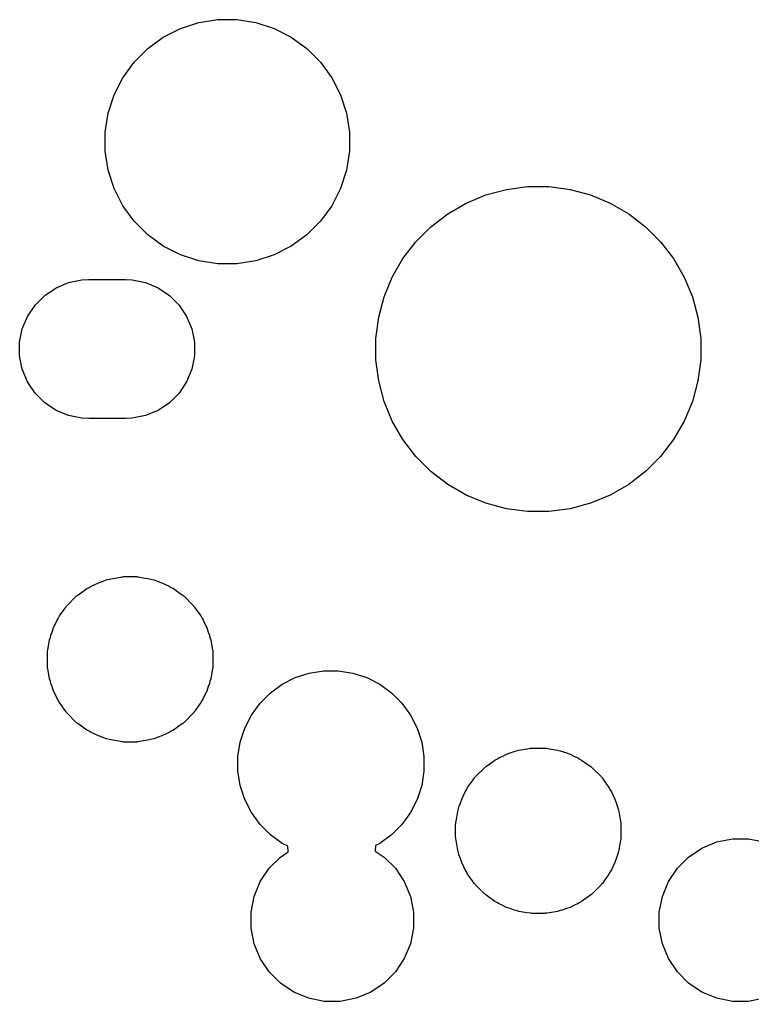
# Model space of a CAD drawing. Header units: millimetres. Extents: x 73.6 to 173.5, y -158 to -94.8.
# Drawn here: x 130.48 to 139.46, y -139.36 to -127.33 of the extents above; entities that cross this region are included whole.
import ezdxf

# ---------------------------------------------------------------- set-up
doc = ezdxf.new("R2010")
doc.units = ezdxf.units.MM
doc.layers.add('F.Mask', color=201, linetype='CONTINUOUS', true_color=0xd864ff)

msp = doc.modelspace()

# ---------------------------------------------------------------- linework, layer by layer
at = {"layer": 'F.Mask', "linetype": 'CONTINUOUS'}
for p, q in [((132.675732, -127.371445), (132.908211, -127.334624)), ((132.908211, -127.334624), (133.143589, -127.334624)), ((133.143589, -127.334624), (133.376068, -127.371445)), ((132.242152, -127.55104), (132.451875, -127.444181)), ((132.451875, -127.444181), (132.675732, -127.371445)), ((133.376068, -127.371445), (133.599925, -127.444181)), ((133.599925, -127.444181), (133.809648, -127.55104)), ((132.051728, -127.689391), (132.242152, -127.55104)), ((133.809648, -127.55104), (134.000072, -127.689391)), ((131.885291, -127.855828), (132.051728, -127.689391)), ((134.000072, -127.689391), (134.166509, -127.855828)), ((131.74694, -128.046252), (131.885291, -127.855828)), ((134.166509, -127.855828), (134.30486, -128.046252)), ((131.640081, -128.255975), (131.74694, -128.046252)), ((134.30486, -128.046252), (134.411719, -128.255975)), ((131.567345, -128.479832), (131.640081, -128.255975)), ((134.411719, -128.255975), (134.484455, -128.479832)), ((131.530524, -128.712311), (131.567345, -128.479832)), ((134.484455, -128.479832), (134.521276, -128.712311)), ((131.530524, -128.947689), (131.530524, -128.712311)), ((134.521276, -128.712311), (134.521276, -128.947689)), ((131.567345, -129.180168), (131.530524, -128.947689)), ((134.521276, -128.947689), (134.484455, -129.180168)), ((131.640081, -129.404025), (131.567345, -129.180168)), ((134.484455, -129.180168), (134.411719, -129.404025)), ((136.446909, -129.414412), (136.705493, -129.380369)), ((136.705493, -129.380369), (136.966307, -129.380369)), ((136.966307, -129.380369), (137.224891, -129.414412)), ((131.74694, -129.613748), (131.640081, -129.404025)), ((134.411719, -129.404025), (134.30486, -129.613748)), ((135.954021, -129.581725), (136.194982, -129.481916)), ((136.194982, -129.481916), (136.446909, -129.414412)), ((137.224891, -129.414412), (137.476818, -129.481916)), ((137.476818, -129.481916), (137.717779, -129.581725)), ((131.885291, -129.804172), (131.74694, -129.613748)), ((134.30486, -129.613748), (134.166509, -129.804172)), ((135.728149, -129.712133), (135.954021, -129.581725)), ((137.717779, -129.581725), (137.943651, -129.712133)), ((135.52123, -129.870907), (135.728149, -129.712133)), ((137.943651, -129.712133), (138.15057, -129.870907)), ((132.051728, -129.970609), (131.885291, -129.804172)), ((134.166509, -129.804172), (134.000072, -129.970609)), ((132.242152, -130.10896), (132.051728, -129.970609)), ((134.000072, -129.970609), (133.809648, -130.10896)), ((135.336807, -130.05533), (135.52123, -129.870907)), ((138.15057, -129.870907), (138.334993, -130.05533)), ((132.451875, -130.215819), (132.242152, -130.10896)), ((133.809648, -130.10896), (133.599925, -130.215819)), ((135.178033, -130.262249), (135.336807, -130.05533)), ((138.334993, -130.05533), (138.493767, -130.262249)), ((132.675732, -130.288555), (132.451875, -130.215819)), ((133.599925, -130.215819), (133.376068, -130.288555)), ((132.908211, -130.325376), (132.675732, -130.288555)), ((133.143589, -130.325376), (132.908211, -130.325376)), ((133.376068, -130.288555), (133.143589, -130.325376)), ((135.047625, -130.488121), (135.178033, -130.262249)), ((138.493767, -130.262249), (138.624175, -130.488121)), ((130.927489, -130.619573), (131.081597, -130.555739)), ((131.081597, -130.555739), (131.245197, -130.523197)), ((131.245197, -130.523197), (131.3286, -130.5191)), ((131.3286, -130.5191), (131.7768, -130.5191)), ((131.7768, -130.5191), (131.860203, -130.523197)), ((131.860203, -130.523197), (132.023803, -130.555739)), ((132.023803, -130.555739), (132.177911, -130.619573)), ((134.947816, -130.729082), (135.047625, -130.488121)), ((138.624175, -130.488121), (138.723984, -130.729082)), ((130.788795, -130.712245), (130.927489, -130.619573)), ((132.177911, -130.619573), (132.316605, -130.712245)), ((130.578173, -130.968889), (130.670845, -130.830195)), ((130.670845, -130.830195), (130.788795, -130.712245)), ((132.316605, -130.712245), (132.434555, -130.830195)), ((132.434555, -130.830195), (132.527227, -130.968889)), ((134.880312, -130.981009), (134.947816, -130.729082)), ((138.723984, -130.729082), (138.791488, -130.981009)), ((130.514339, -131.122997), (130.578173, -130.968889)), ((132.527227, -130.968889), (132.591061, -131.122997)), ((134.846269, -131.239593), (134.880312, -130.981009)), ((138.791488, -130.981009), (138.825531, -131.239593)), ((130.481797, -131.286597), (130.514339, -131.122997)), ((132.591061, -131.122997), (132.623603, -131.286597)), ((130.481797, -131.453403), (130.481797, -131.286597)), ((132.623603, -131.286597), (132.623603, -131.453403)), ((134.846269, -131.500407), (134.846269, -131.239593)), ((138.825531, -131.239593), (138.825531, -131.500407)), ((130.514339, -131.617003), (130.481797, -131.453403)), ((132.623603, -131.453403), (132.591061, -131.617003)), ((134.880312, -131.758991), (134.846269, -131.500407)), ((138.825531, -131.500407), (138.791488, -131.758991)), ((130.578173, -131.771111), (130.514339, -131.617003)), ((132.591061, -131.617003), (132.527227, -131.771111)), ((130.670845, -131.909805), (130.578173, -131.771111)), ((132.527227, -131.771111), (132.434555, -131.909805)), ((134.947816, -132.010918), (134.880312, -131.758991)), ((138.791488, -131.758991), (138.723984, -132.010918)), ((130.788795, -132.027755), (130.670845, -131.909805)), ((132.434555, -131.909805), (132.316605, -132.027755)), ((130.927489, -132.120427), (130.788795, -132.027755)), ((132.316605, -132.027755), (132.177911, -132.120427)), ((135.047625, -132.251879), (134.947816, -132.010918)), ((138.723984, -132.010918), (138.624175, -132.251879)), ((131.081597, -132.184261), (130.927489, -132.120427)), ((132.177911, -132.120427), (132.023803, -132.184261)), ((131.245197, -132.216803), (131.081597, -132.184261)), ((131.3286, -132.2209), (131.245197, -132.216803)), ((131.330078, -132.2209), (131.3286, -132.2209)), ((131.775322, -132.2209), (131.330078, -132.2209)), ((131.7768, -132.2209), (131.775322, -132.2209)), ((131.860203, -132.216803), (131.7768, -132.2209)), ((132.023803, -132.184261), (131.860203, -132.216803)), ((135.178033, -132.477751), (135.047625, -132.251879)), ((138.624175, -132.251879), (138.493767, -132.477751)), ((135.336807, -132.68467), (135.178033, -132.477751)), ((138.493767, -132.477751), (138.334993, -132.68467)), ((135.52123, -132.869093), (135.336807, -132.68467)), ((138.334993, -132.68467), (138.15057, -132.869093)), ((135.728149, -133.027867), (135.52123, -132.869093)), ((138.15057, -132.869093), (137.943651, -133.027867)), ((135.954021, -133.158275), (135.728149, -133.027867)), ((137.943651, -133.027867), (137.717779, -133.158275)), ((136.194982, -133.258084), (135.954021, -133.158275)), ((137.717779, -133.158275), (137.476818, -133.258084)), ((136.446909, -133.325588), (136.194982, -133.258084)), ((136.705493, -133.359631), (136.446909, -133.325588)), ((137.224891, -133.325588), (136.966307, -133.359631)), ((137.476818, -133.258084), (137.224891, -133.325588)), ((136.966307, -133.359631), (136.705493, -133.359631)), ((131.540971, -134.197749), (131.567006, -134.19257)), ((131.567006, -134.19257), (131.598762, -134.182252)), ((131.598762, -134.182252), (131.69748, -134.166616)), ((131.69748, -134.166616), (131.736315, -134.158892)), ((131.736315, -134.158892), (131.746254, -134.158892)), ((131.746254, -134.158892), (131.756198, -134.157317)), ((131.756198, -134.157317), (131.915602, -134.157317)), ((131.915602, -134.157317), (131.925546, -134.158892)), ((131.925546, -134.158892), (131.935485, -134.158892)), ((131.935485, -134.158892), (131.97432, -134.166617)), ((131.97432, -134.166617), (132.073037, -134.182252)), ((132.073037, -134.182252), (132.104791, -134.192569)), ((132.104791, -134.192569), (132.130829, -134.197749)), ((131.224286, -134.362617), (131.305136, -134.303877)), ((131.305136, -134.303877), (131.334881, -134.288721)), ((131.334881, -134.288721), (131.356961, -134.273968)), ((131.356961, -134.273968), (131.393714, -134.258744)), ((131.393714, -134.258744), (131.447169, -134.231508)), ((131.447169, -134.231508), (131.504229, -134.212967)), ((131.504229, -134.212967), (131.540971, -134.197749)), ((132.130829, -134.197749), (132.167574, -134.212969)), ((132.167574, -134.212969), (132.22463, -134.231508)), ((132.22463, -134.231508), (132.27808, -134.258742)), ((132.27808, -134.258742), (132.314839, -134.273968)), ((132.314839, -134.273968), (132.336922, -134.288723)), ((132.336922, -134.288723), (132.366663, -134.303877)), ((132.366663, -134.303877), (132.4475, -134.362609)), ((131.063467, -134.510283), (131.176183, -134.397567)), ((131.176183, -134.397567), (131.184326, -134.39165)), ((131.184326, -134.39165), (131.191356, -134.384621)), ((131.191356, -134.384621), (131.224286, -134.362617)), ((132.4475, -134.362609), (132.480444, -134.384621)), ((132.480444, -134.384621), (132.487475, -134.391652)), ((132.487475, -134.391652), (132.495616, -134.397567)), ((132.495616, -134.397567), (132.608332, -134.510283)), ((131.028517, -134.558386), (131.050521, -134.525456)), ((131.050521, -134.525456), (131.05755, -134.518426)), ((131.05755, -134.518426), (131.063467, -134.510283)), ((132.608332, -134.510283), (132.614246, -134.518423)), ((132.614246, -134.518423), (132.621279, -134.525456)), ((132.621279, -134.525456), (132.643293, -134.558403)), ((130.939868, -134.691061), (130.954621, -134.668981)), ((130.954621, -134.668981), (130.969777, -134.639236)), ((130.969777, -134.639236), (131.028517, -134.558386)), ((132.643293, -134.558403), (132.702022, -134.639236)), ((132.702022, -134.639236), (132.717174, -134.668974)), ((132.717174, -134.668974), (132.731932, -134.691061)), ((130.878867, -134.838329), (130.897408, -134.781269)), ((130.897408, -134.781269), (130.924644, -134.727814)), ((130.924644, -134.727814), (130.939868, -134.691061)), ((132.731932, -134.691061), (132.747159, -134.727824)), ((132.747159, -134.727824), (132.774391, -134.781269)), ((132.774391, -134.781269), (132.792927, -134.838318)), ((130.848152, -134.932862), (130.85847, -134.901106)), ((130.85847, -134.901106), (130.863649, -134.875071)), ((130.863649, -134.875071), (130.878867, -134.838329)), ((132.792927, -134.838318), (132.808151, -134.875071)), ((132.808151, -134.875071), (132.813331, -134.901114)), ((132.813331, -134.901114), (132.823647, -134.932862)), ((130.824792, -135.070415), (130.832516, -135.03158)), ((130.832516, -135.03158), (130.848152, -134.932862)), ((132.823647, -134.932862), (132.839281, -135.031571)), ((132.839281, -135.031571), (132.847008, -135.070415)), ((130.823217, -135.090298), (130.824792, -135.080353)), ((130.823217, -135.249701), (130.823217, -135.090298)), ((130.824792, -135.080353), (130.824792, -135.070415)), ((132.847008, -135.070415), (132.847008, -135.080354)), ((132.847008, -135.080354), (132.848583, -135.090298)), ((132.848583, -135.090298), (132.848583, -135.249701)), ((130.824792, -135.259645), (130.823217, -135.249701)), ((130.824792, -135.269585), (130.824792, -135.259645)), ((130.832517, -135.308423), (130.824792, -135.269585)), ((132.847008, -135.269585), (132.83928, -135.308432)), ((132.848583, -135.249701), (132.847008, -135.259644)), ((132.847008, -135.259644), (132.847008, -135.269585)), ((130.848152, -135.407137), (130.832517, -135.308423)), ((132.83928, -135.308432), (132.823647, -135.407137)), ((133.698684, -135.475432), (133.858493, -135.394006)), ((133.858493, -135.394006), (134.029072, -135.338581)), ((134.029072, -135.338581), (134.206221, -135.310523)), ((134.206221, -135.310523), (134.385579, -135.310523)), ((134.385579, -135.310523), (134.562728, -135.338581)), ((134.562728, -135.338581), (134.733307, -135.394006)), ((134.733307, -135.394006), (134.893116, -135.475432)), ((130.858469, -135.438891), (130.848152, -135.407137)), ((130.863649, -135.464929), (130.858469, -135.438891)), ((130.878869, -135.501674), (130.863649, -135.464929)), ((130.897408, -135.55873), (130.878869, -135.501674)), ((132.792926, -135.501685), (132.774391, -135.55873)), ((132.808151, -135.464929), (132.792926, -135.501685)), ((132.813331, -135.438883), (132.808151, -135.464929)), ((132.823647, -135.407137), (132.813331, -135.438883)), ((133.553581, -135.580856), (133.698684, -135.475432)), ((134.893116, -135.475432), (135.038219, -135.580856)), ((130.924642, -135.61218), (130.897408, -135.55873)), ((130.939868, -135.648939), (130.924642, -135.61218)), ((132.747162, -135.612169), (132.731932, -135.648939)), ((132.774391, -135.55873), (132.747162, -135.612169)), ((133.426756, -135.707681), (133.553581, -135.580856)), ((135.038219, -135.580856), (135.165044, -135.707681)), ((130.954623, -135.671022), (130.939868, -135.648939)), ((130.969777, -135.700763), (130.954623, -135.671022)), ((131.028509, -135.7816), (130.969777, -135.700763)), ((132.702022, -135.700763), (132.643302, -135.781583)), ((132.717172, -135.671028), (132.702022, -135.700763)), ((132.731932, -135.648939), (132.717172, -135.671028)), ((133.321332, -135.852784), (133.426756, -135.707681)), ((135.165044, -135.707681), (135.270468, -135.852784)), ((131.050521, -135.814544), (131.028509, -135.7816)), ((131.057552, -135.821575), (131.050521, -135.814544)), ((131.063467, -135.829716), (131.057552, -135.821575)), ((131.176183, -135.942432), (131.063467, -135.829716)), ((132.608332, -135.829716), (132.495616, -135.942432)), ((132.614243, -135.821579), (132.608332, -135.829716)), ((132.621279, -135.814544), (132.614243, -135.821579)), ((132.643302, -135.781583), (132.621279, -135.814544)), ((133.239906, -136.012593), (133.321332, -135.852784)), ((135.270468, -135.852784), (135.351894, -136.012593)), ((131.184323, -135.948346), (131.176183, -135.942432)), ((131.191356, -135.955379), (131.184323, -135.948346)), ((131.224303, -135.977393), (131.191356, -135.955379)), ((131.305136, -136.036122), (131.224303, -135.977393)), ((132.447483, -135.977402), (132.366663, -136.036122)), ((132.480444, -135.955379), (132.447483, -135.977402)), ((132.487479, -135.948343), (132.480444, -135.955379)), ((132.495616, -135.942432), (132.487479, -135.948343)), ((131.334874, -136.051274), (131.305136, -136.036122)), ((131.356961, -136.066032), (131.334874, -136.051274)), ((131.393724, -136.081259), (131.356961, -136.066032)), ((131.447169, -136.108491), (131.393724, -136.081259)), ((131.504218, -136.127027), (131.447169, -136.108491)), ((132.22463, -136.108491), (132.167585, -136.127026)), ((132.278069, -136.081262), (132.22463, -136.108491)), ((132.314839, -136.066032), (132.278069, -136.081262)), ((132.336928, -136.051272), (132.314839, -136.066032)), ((132.366663, -136.036122), (132.336928, -136.051272)), ((133.184481, -136.183172), (133.239906, -136.012593)), ((135.351894, -136.012593), (135.407319, -136.183172)), ((131.540971, -136.142251), (131.504218, -136.127027)), ((131.567014, -136.147431), (131.540971, -136.142251)), ((131.598762, -136.157747), (131.567014, -136.147431)), ((131.697471, -136.173381), (131.598762, -136.157747)), ((131.736315, -136.181108), (131.697471, -136.173381)), ((131.746254, -136.181108), (131.736315, -136.181108)), ((131.756198, -136.182683), (131.746254, -136.181108)), ((131.915602, -136.182683), (131.756198, -136.182683)), ((131.925546, -136.181108), (131.915602, -136.182683)), ((131.935485, -136.181108), (131.925546, -136.181108)), ((131.974329, -136.173381), (131.935485, -136.181108)), ((132.073037, -136.157747), (131.974329, -136.173381)), ((132.104783, -136.147431), (132.073037, -136.157747)), ((132.130829, -136.142251), (132.104783, -136.147431)), ((132.167585, -136.127026), (132.130829, -136.142251)), ((133.156423, -136.360321), (133.184481, -136.183172)), ((135.407319, -136.183172), (135.435377, -136.360321)), ((133.156423, -136.539679), (133.156423, -136.360321)), ((135.435377, -136.360321), (135.435377, -136.539679)), ((136.356961, -136.373968), (136.393714, -136.358744)), ((136.393714, -136.358744), (136.447169, -136.331508)), ((136.447169, -136.331508), (136.504229, -136.312967)), ((136.504229, -136.312967), (136.540971, -136.297749)), ((136.540971, -136.297749), (136.567006, -136.29257)), ((136.567006, -136.29257), (136.598762, -136.282252)), ((136.598762, -136.282252), (136.69748, -136.266616)), ((136.69748, -136.266616), (136.736315, -136.258892)), ((136.736315, -136.258892), (136.746254, -136.258892)), ((136.746254, -136.258892), (136.756198, -136.257317)), ((136.756198, -136.257317), (136.915602, -136.257317)), ((136.915602, -136.257317), (136.925546, -136.258892)), ((136.925546, -136.258892), (136.935485, -136.258892)), ((136.935485, -136.258892), (136.97432, -136.266617)), ((136.97432, -136.266617), (137.073037, -136.282252)), ((137.073037, -136.282252), (137.104791, -136.292569)), ((137.104791, -136.292569), (137.130829, -136.297749)), ((137.130829, -136.297749), (137.167574, -136.312969)), ((137.167574, -136.312969), (137.22463, -136.331508)), ((137.22463, -136.331508), (137.27808, -136.358742)), ((137.27808, -136.358742), (137.314839, -136.373968)), ((136.191356, -136.484621), (136.224286, -136.462617)), ((136.224286, -136.462617), (136.305136, -136.403877)), ((136.305136, -136.403877), (136.334881, -136.388721)), ((136.334881, -136.388721), (136.356961, -136.373968)), ((137.314839, -136.373968), (137.336922, -136.388723)), ((137.336922, -136.388723), (137.366663, -136.403877)), ((137.366663, -136.403877), (137.4475, -136.462609)), ((137.4475, -136.462609), (137.480444, -136.484621)), ((133.184481, -136.716828), (133.156423, -136.539679)), ((135.435377, -136.539679), (135.407319, -136.716828)), ((136.063467, -136.610283), (136.176183, -136.497567)), ((136.176183, -136.497567), (136.184326, -136.49165)), ((136.184326, -136.49165), (136.191356, -136.484621)), ((137.480444, -136.484621), (137.487475, -136.491652)), ((137.487475, -136.491652), (137.495616, -136.497567)), ((137.495616, -136.497567), (137.608332, -136.610283)), ((133.239906, -136.887407), (133.184481, -136.716828)), ((135.407319, -136.716828), (135.351894, -136.887407)), ((135.969777, -136.739236), (136.028517, -136.658386)), ((136.028517, -136.658386), (136.050521, -136.625456)), ((136.050521, -136.625456), (136.05755, -136.618426)), ((136.05755, -136.618426), (136.063467, -136.610283)), ((137.608332, -136.610283), (137.614246, -136.618423)), ((137.614246, -136.618423), (137.621279, -136.625456)), ((137.621279, -136.625456), (137.643293, -136.658403)), ((137.643293, -136.658403), (137.702022, -136.739236)), ((135.897408, -136.881269), (135.924644, -136.827814)), ((135.924644, -136.827814), (135.939868, -136.791061)), ((135.939868, -136.791061), (135.954621, -136.768981)), ((135.954621, -136.768981), (135.969777, -136.739236)), ((137.702022, -136.739236), (137.717174, -136.768974)), ((137.717174, -136.768974), (137.731932, -136.791061)), ((137.731932, -136.791061), (137.747159, -136.827824)), ((137.747159, -136.827824), (137.774391, -136.881269)), ((133.321332, -137.047216), (133.239906, -136.887407)), ((135.351894, -136.887407), (135.270468, -137.047216)), ((135.863649, -136.975071), (135.878867, -136.938329)), ((135.878867, -136.938329), (135.897408, -136.881269)), ((137.774391, -136.881269), (137.792927, -136.938318)), ((137.792927, -136.938318), (137.808151, -136.975071)), ((133.426756, -137.192319), (133.321332, -137.047216)), ((135.270468, -137.047216), (135.165044, -137.192319)), ((135.832516, -137.13158), (135.848152, -137.032862)), ((135.848152, -137.032862), (135.85847, -137.001106)), ((135.85847, -137.001106), (135.863649, -136.975071)), ((137.808151, -136.975071), (137.813331, -137.001114)), ((137.813331, -137.001114), (137.823647, -137.032862)), ((137.823647, -137.032862), (137.839281, -137.131571)), ((133.553581, -137.319144), (133.426756, -137.192319)), ((135.165044, -137.192319), (135.038219, -137.319144)), ((135.823217, -137.190298), (135.824792, -137.180353)), ((135.823217, -137.349701), (135.823217, -137.190298)), ((135.824792, -137.170415), (135.832516, -137.13158)), ((135.824792, -137.180353), (135.824792, -137.170415)), ((137.839281, -137.131571), (137.847008, -137.170415)), ((137.847008, -137.170415), (137.847008, -137.180354)), ((137.847008, -137.180354), (137.848583, -137.190298)), ((137.848583, -137.190298), (137.848583, -137.349701)), ((133.698684, -137.424568), (133.553581, -137.319144)), ((135.038219, -137.319144), (134.893116, -137.424568)), ((133.768422, -137.460101), (133.698684, -137.424568)), ((134.893116, -137.424568), (134.842098, -137.450562)), ((135.824792, -137.359645), (135.823217, -137.349701)), ((135.824792, -137.369585), (135.824792, -137.359645)), ((135.832517, -137.408423), (135.824792, -137.369585)), ((135.848152, -137.507137), (135.832517, -137.408423)), ((137.83928, -137.408432), (137.823647, -137.507137)), ((137.847008, -137.369585), (137.83928, -137.408432)), ((137.848583, -137.349701), (137.847008, -137.359644)), ((137.847008, -137.359644), (137.847008, -137.369585)), ((138.841003, -137.482379), (139.022115, -137.40736)), ((139.022115, -137.40736), (139.214383, -137.369115)), ((139.214383, -137.369115), (139.410417, -137.369115)), ((139.410417, -137.369115), (139.602685, -137.40736)), ((133.678007, -137.59129), (133.772438, -137.528192)), ((133.772438, -137.528192), (133.768422, -137.460101)), ((134.842098, -137.450562), (134.838082, -137.518651)), ((134.838082, -137.518651), (134.946793, -137.59129)), ((135.858469, -137.538891), (135.848152, -137.507137)), ((135.863649, -137.564929), (135.858469, -137.538891)), ((137.813331, -137.538883), (137.808151, -137.564929)), ((137.823647, -137.507137), (137.813331, -137.538883)), ((138.678007, -137.59129), (138.841003, -137.482379)), ((133.53939, -137.729907), (133.678007, -137.59129)), ((134.946793, -137.59129), (135.08541, -137.729907)), ((135.878869, -137.601674), (135.863649, -137.564929)), ((135.897408, -137.65873), (135.878869, -137.601674)), ((135.924642, -137.71218), (135.897408, -137.65873)), ((137.774391, -137.65873), (137.747162, -137.712169)), ((137.792926, -137.601685), (137.774391, -137.65873)), ((137.808151, -137.564929), (137.792926, -137.601685)), ((138.53939, -137.729907), (138.678007, -137.59129)), ((133.430479, -137.892903), (133.53939, -137.729907)), ((135.08541, -137.729907), (135.194321, -137.892903)), ((135.939868, -137.748939), (135.924642, -137.71218)), ((135.954623, -137.771022), (135.939868, -137.748939)), ((135.969777, -137.800763), (135.954623, -137.771022)), ((136.028509, -137.8816), (135.969777, -137.800763)), ((137.702022, -137.800763), (137.643302, -137.881583)), ((137.717172, -137.771028), (137.702022, -137.800763)), ((137.731932, -137.748939), (137.717172, -137.771028)), ((137.747162, -137.712169), (137.731932, -137.748939)), ((138.430479, -137.892903), (138.53939, -137.729907)), ((133.35546, -138.074015), (133.430479, -137.892903)), ((135.194321, -137.892903), (135.26934, -138.074015)), ((136.050521, -137.914544), (136.028509, -137.8816)), ((136.057552, -137.921575), (136.050521, -137.914544)), ((136.063467, -137.929716), (136.057552, -137.921575)), ((137.614243, -137.921579), (137.608332, -137.929716)), ((137.621279, -137.914544), (137.614243, -137.921579)), ((137.643302, -137.881583), (137.621279, -137.914544)), ((138.35546, -138.074015), (138.430479, -137.892903)), ((136.176183, -138.042432), (136.063467, -137.929716)), ((136.184323, -138.048346), (136.176183, -138.042432)), ((137.495616, -138.042432), (137.487479, -138.048343)), ((137.608332, -137.929716), (137.495616, -138.042432)), ((133.317215, -138.266283), (133.35546, -138.074015)), ((135.26934, -138.074015), (135.307585, -138.266283)), ((136.191356, -138.055379), (136.184323, -138.048346)), ((136.224303, -138.077393), (136.191356, -138.055379)), ((136.305136, -138.136122), (136.224303, -138.077393)), ((136.334874, -138.151274), (136.305136, -138.136122)), ((136.356961, -138.166032), (136.334874, -138.151274)), ((137.336928, -138.151272), (137.314839, -138.166032)), ((137.366663, -138.136122), (137.336928, -138.151272)), ((137.447483, -138.077402), (137.366663, -138.136122)), ((137.480444, -138.055379), (137.447483, -138.077402)), ((137.487479, -138.048343), (137.480444, -138.055379)), ((138.317215, -138.266283), (138.35546, -138.074015)), ((133.317215, -138.462317), (133.317215, -138.266283)), ((135.307585, -138.266283), (135.307585, -138.462317)), ((136.393724, -138.181259), (136.356961, -138.166032)), ((136.447169, -138.208491), (136.393724, -138.181259)), ((136.504218, -138.227027), (136.447169, -138.208491)), ((136.540971, -138.242251), (136.504218, -138.227027)), ((136.567014, -138.247431), (136.540971, -138.242251)), ((136.598762, -138.257747), (136.567014, -138.247431)), ((136.697471, -138.273381), (136.598762, -138.257747)), ((136.736315, -138.281108), (136.697471, -138.273381)), ((136.746254, -138.281108), (136.736315, -138.281108)), ((136.756198, -138.282683), (136.746254, -138.281108)), ((136.915602, -138.282683), (136.756198, -138.282683)), ((136.925546, -138.281108), (136.915602, -138.282683)), ((136.935485, -138.281108), (136.925546, -138.281108)), ((136.974329, -138.273381), (136.935485, -138.281108)), ((137.073037, -138.257747), (136.974329, -138.273381)), ((137.104783, -138.247431), (137.073037, -138.257747)), ((137.130829, -138.242251), (137.104783, -138.247431)), ((137.167585, -138.227026), (137.130829, -138.242251)), ((137.22463, -138.208491), (137.167585, -138.227026)), ((137.278069, -138.181262), (137.22463, -138.208491)), ((137.314839, -138.166032), (137.278069, -138.181262)), ((138.317215, -138.462317), (138.317215, -138.266283)), ((133.35546, -138.654585), (133.317215, -138.462317)), ((135.307585, -138.462317), (135.26934, -138.654585)), ((138.35546, -138.654585), (138.317215, -138.462317)), ((133.430479, -138.835697), (133.35546, -138.654585)), ((135.26934, -138.654585), (135.194321, -138.835697)), ((138.430479, -138.835697), (138.35546, -138.654585)), ((133.53939, -138.998693), (133.430479, -138.835697)), ((135.194321, -138.835697), (135.08541, -138.998693)), ((138.53939, -138.998693), (138.430479, -138.835697)), ((133.678007, -139.13731), (133.53939, -138.998693)), ((135.08541, -138.998693), (134.946793, -139.13731)), ((138.678007, -139.13731), (138.53939, -138.998693)), ((133.841003, -139.246221), (133.678007, -139.13731)), ((134.022115, -139.32124), (133.841003, -139.246221)), ((134.783797, -139.246221), (134.602685, -139.32124)), ((134.946793, -139.13731), (134.783797, -139.246221)), ((138.841003, -139.246221), (138.678007, -139.13731)), ((139.022115, -139.32124), (138.841003, -139.246221)), ((134.214383, -139.359485), (134.022115, -139.32124)), ((134.410417, -139.359485), (134.214383, -139.359485)), ((134.602685, -139.32124), (134.410417, -139.359485)), ((139.214383, -139.359485), (139.022115, -139.32124)), ((139.410417, -139.359485), (139.214383, -139.359485)), ((139.602685, -139.32124), (139.410417, -139.359485))]:
    msp.add_line(p, q, dxfattribs=at)

doc.saveas('drawing.dxf')
